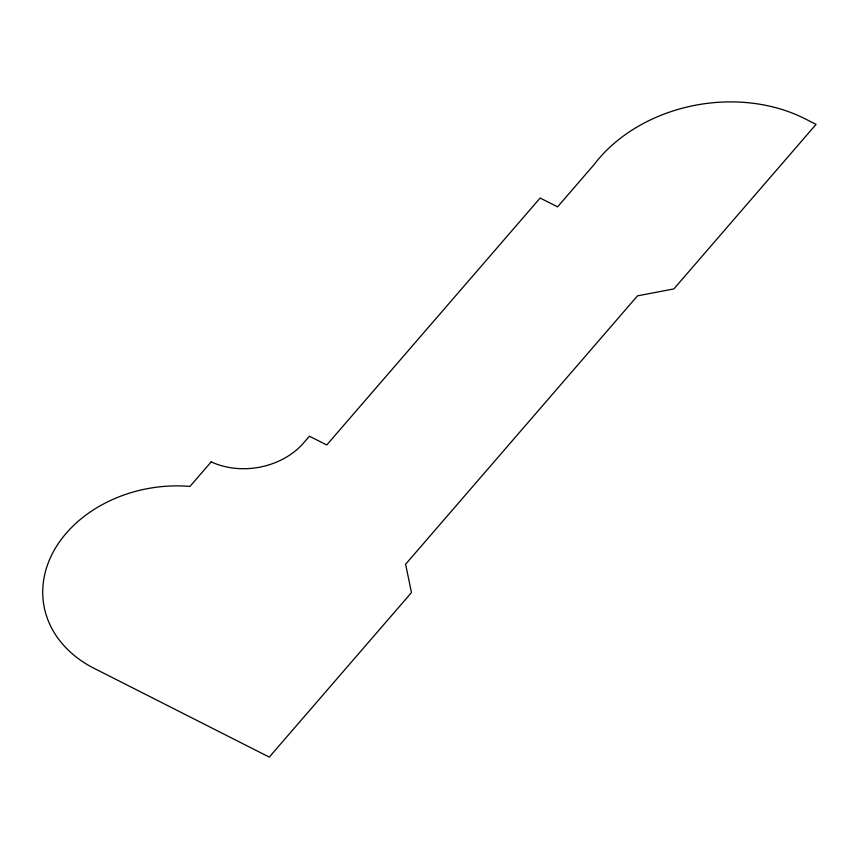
<?xml version="1.0" encoding="UTF-8"?>
<svg xmlns="http://www.w3.org/2000/svg" width="859" height="859" viewBox="0 0 859 859"><rect width="100%" height="100%" fill="white"/><g stroke="black" fill="none" stroke-linecap="round" stroke-linejoin="round"><path stroke-width="1.29" d="M211.207 461.852L189.957 486.441A124.845 97.572 -9.4 0 0 52.206 553.958A124.845 97.572 -9.4 0 0 96.777 669.676L269.286 757.101L411.472 592.56L405.609 564.223L637.507 295.85L673.864 288.914L816.05 124.372L807.718 120.153A148.199 115.815 -9.4 0 0 594.074 164.606L557.566 206.858L540.139 198.032L326.742 444.983L309.423 436.2L303.721 442.793A67.764 52.957 -9.4 0 1 211.207 461.852"/></g></svg>
